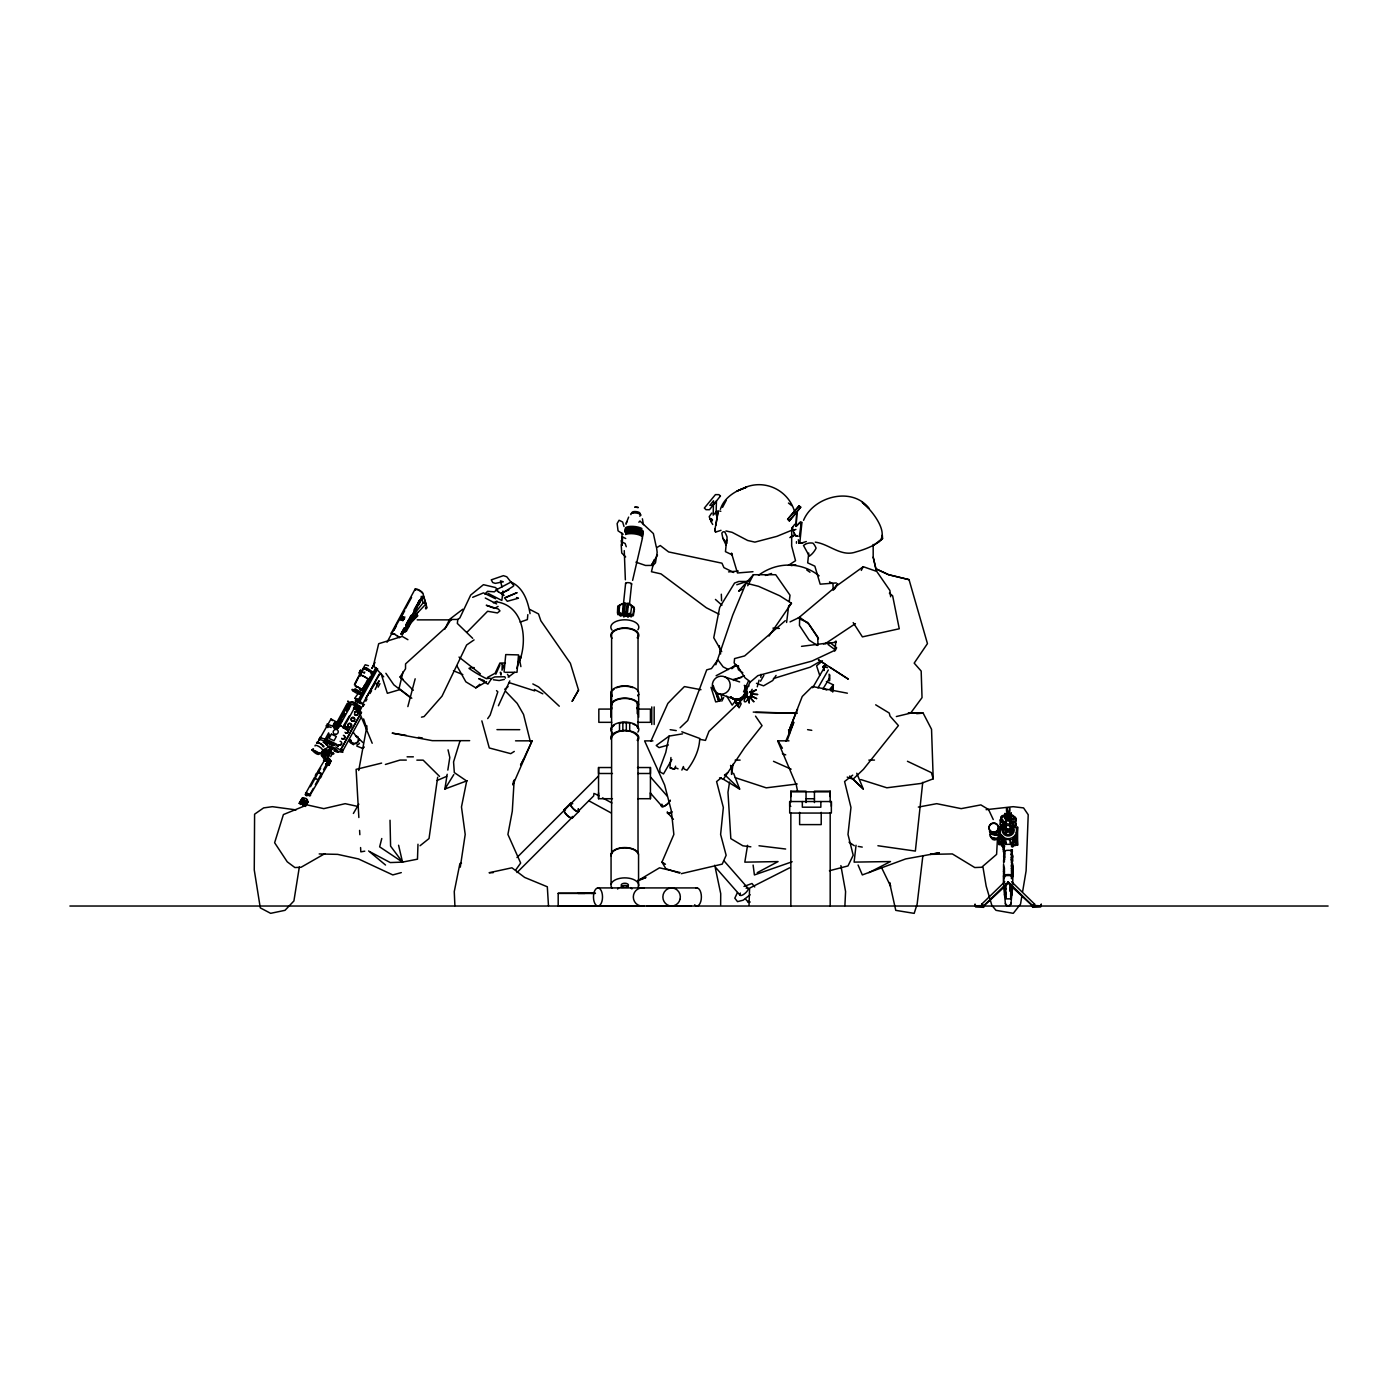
<?xml version="1.0" encoding="UTF-8"?>
<svg xmlns="http://www.w3.org/2000/svg" width="1398" height="1398" viewBox="0 0 1398 1398"><rect width="100%" height="100%" fill="white"/><g stroke="black" fill="none" stroke-linecap="round" stroke-linejoin="round"><path stroke-width="1.5" d="M612.464 798.712L598.554 798.712L598.554 792.771M610.804 767.537L598.554 767.537L598.554 773.496L612.464 773.496M611.066 884.322L611.066 854.003M637.977 853.794A13.298 6.99 0 0 0 624.591 847.835A13.298 6.99 0 0 0 611.608 854.021L611.608 634.5A13.298 6.99 0 0 1 628.034 628.523A13.298 6.99 0 0 1 637.191 637.855M638.03 853.444L637.977 736.781C632.717 728.55 616.57 728.498 611.608 737.026L611.625 737.934M638.03 728.096L638.03 702.425M638.03 691.73L638.03 636.09M638.554 885.983L638.554 855.646A13.84 7.27 0 0 0 624.574 847.555A13.84 7.27 0 0 0 611.136 855.891M637.68 798.712L650.437 798.712L650.437 792.771M637.505 767.537L650.437 767.537L650.437 773.496L637.68 773.496M789.695 801.543L789.695 813.059L831.356 813.059L831.356 801.543L789.695 801.543L789.695 806.314L790.849 806.314M790.849 796.598L790.849 791.163L806.034 791.163L806.034 802.574M830.185 796.598L830.185 791.163L814.44 791.163L814.44 802.574M831.356 806.314L831.356 801.543M1001.387 818.022L1001.387 816.38L1003.502 815.139M1003.589 883.92L1003.589 875.637A4.613 4.351 0 0 0 1004.148 877.822M791.705 528.968L791.652 545.971L795.532 560.703L788.402 565.334M622.197 544.958L622.425 536.919L625.727 538.51M720.652 904.908L720.721 893.637L714.745 865.24M622.232 544.905L622.425 536.919M731.486 774.3L731.696 765.755M790.027 621.883L799.673 617.269L799.464 625.483L809.127 640.127L817.341 645.474M831.163 690.787L831.565 689.808M831.53 689.965L832.055 689.109L831.286 690M749.031 905.292L749.59 888.149L789.695 867.791M417.985 844.235L417.478 859.176L402.519 862.112L390.269 862.566L370.435 852.029M738.459 665.675L738.319 669.694L742.792 672.735M796.441 543.21L796.493 541.655M342.72 716.702L344.869 713.627M344.467 713.434L342.318 716.527L342.388 714.745L344.467 713.434L339.26 722.871M335.101 726.209C337.704 722.154 338.561 727.834 335.171 726.523M337.512 725.178C331.798 722.207 338.421 731.084 337.18 724.723M760.844 677.383L760.984 674.325M1001.387 828.193L1003.764 824.82L1000.112 824.278M1001.352 828.21L1001.335 829.661L1001.335 828.49M844.899 905.659L845.58 891.609L840.88 865.589M997.543 837.21L996.599 854.388L981.658 867.267L974.773 867.546L952.353 853.933L930.194 854.37L939.334 852.815L905.694 858.931L862.321 874.921L858.075 865.03M514.167 780.049L512.297 811.172L507.911 834.431L520.668 863.055L515.652 870.063M1011.68 868.665L1011.82 867.581M1011.82 867.249L1011.453 868.263M1011.68 866.62L1011.82 865.554M1011.82 871.199L1011.68 874.309L1011.96 873.366M1011.68 870.709L1011.82 869.154M1011.82 875.27L1011.68 876.354L1011.82 873.226M1012.729 869.259L1012.519 870.325L1012.729 867.214M1012.729 873.348L1012.484 876.459L1012.729 875.393M1012.711 871.443L1012.711 873.82M404.337 618.528L402.781 620.467L400.946 618.842M621.988 533.18L622.058 539.593M922.855 855.821L917.14 904.122L914.187 913.366L895.769 910.36L889.565 882.54L890.596 886.175L881.439 867.354M1001.754 826.812L1001.003 827.494L1003.065 825.886M527.832 614.631L527.378 619.594L520.126 622.11M619.943 614.596L620.31 616.099L623.386 615.277A3.023 0.944 6 0 0 628.314 615.242L633.346 615.732L634.395 609.476A2.831 2.639 37.1 0 0 634.342 608.654L629.432 604.425M504.066 672.036L505.744 654.579L518.536 654.893L516.998 672.281L505.237 672.333M670.935 757.524L669.904 767.974L674.5 769.284L675.601 766.139M748.017 686.401L749.013 686.016M623.683 615.539L623.665 616.937L628.052 614.998L622.774 614.281L624.679 615.504M726.645 539.908L725.457 551.651L732.36 554.971L731.486 553.101L737.462 572.97L752.98 571.712M299.329 867.04L293.912 900.959L285 910.325L270.635 913.331L260.29 907.861L254.261 869.975L254.593 814.195L263.61 807.904L272.418 806.681L296.079 809.896M623.491 603.709L625.605 583.385M626.619 613.774L626.426 615.749L628.069 617.269L628.523 615.889M629.502 604.181L631.634 583.875M618.073 608.287L617.776 614.613L622.547 614.823M808.726 553.066L807.694 562.852L814.859 566.173L820.172 584.172L836.301 582.931M822.95 667.388L823.474 666.112L824.558 666.549L823.894 670.551M823.003 666.776L824.086 667.23L825.729 664.976M832.736 692.062L833.33 684.88L829.853 689.179M922.732 782.338L915.358 851.085L877.909 845.738M1011.837 895.122L1012.781 885.983M856.048 845.248L854.108 862.112L890.491 861.552L868.909 872.614M484.844 594.045L487.57 591.319L494.368 591.843L497.321 589.327L495.486 587.544L483.446 584.679L470.689 595.059L459.872 617.916L457.81 619.454L457.338 623.438L472.681 638.327M631.983 615.47L631.302 616.868L627.632 615.592M796.825 512.175L796.074 526.382L800.215 522.223L801.369 522.485L799.307 536.517M503 591.039L501.847 600.458L487.954 593.329M786.602 622.46L788.699 605.684M789.223 601.49L790.01 595.199L775.715 574.718L753.382 574.718L738.633 591.214L742.303 589.24M731.696 774.405L732.971 764.252M360.037 671.04L359.076 672.875L360.247 673.329M375.153 689.494L379.173 681.018M642.433 538.125L632.612 580.362M1002.925 827.301L1003.117 824.313M1004.411 821.5A2.307 2.254 0 0 1 1001.125 821.5A2.307 2.254 0 0 1 1001.125 818.319L1003.449 816.065A2.307 2.254 0 0 1 1005.686 815.471C1006.141 808.935 1006.403 821.045 1004.48 817.498M1004.393 856.345L1004.393 858.32M1013.882 819.577L1013.567 818.302M437.661 777.253L429.029 838.555L420.047 845.738M518.955 662.303L520.982 657.112L517.784 664.697L519.829 656.221L516.98 668.366M1012.711 869.748L1012.711 871.793M460.274 867.179L465.202 834.431L461.48 806.943L466.687 781.028L454.315 772.587L453.564 761.927L459.925 741.202M1011.383 859.892L1012.012 855.663A3.862 3.757 0 0 0 1011.505 853.776M1011.453 862.042L1011.855 853.584M715.863 525.316L717.978 511.388L716.859 511.126L713.172 515.111L713.539 500.799L709.835 505.377L712.665 505.272L716.44 500.973L716.073 514.953M718.345 510.952L714.762 530.489L715.776 532.026L721.019 530.331M467.247 780.713L444.879 789.031L447.185 774.282M447.832 770.088L449.806 757.454L448.042 749.835M729.581 782.024L727.974 792.247L730.822 838.625L742.897 845.807L750.848 846.821M990.099 834.798L990.378 832.614M747.563 845.283L744.819 862.147L778.057 861.587L757.262 872.649M800.705 526.469L801.369 522.485L800.198 522.258L796.091 526.312L796.843 512L793.016 516.578M1021.921 895.786L1020.54 904.087L1013.288 913.331L995.988 910.325L991.829 905.31L986.167 886.122L983.004 867.319M1022.62 891.644L1026.097 870.919L1028.212 814.719L1023.563 807.904L1013.166 806.681L986.132 809.669M513.503 781.307L512.891 784.925L532.096 740.835L515.547 740.835M578.457 811.102L593.661 795.916L593.958 793.365M1011.68 870.22L1011.96 869.294M1012.711 865.659L1012.711 867.704M1011.68 872.265L1011.96 871.338M1005.686 888.429L1004.533 894.825L1005.407 903.527A2.779 2.499 0 0 0 1008.185 906.026A2.779 2.499 0 0 0 1010.946 903.527L1011.837 894.825L1010.282 886.297M358.727 770.508L366.958 725.877M654.316 559.742L651.451 571.73L660.992 573.879L706.374 607.798L719.079 614.194M1011.558 856.625L1011.383 853.13A4.526 4.404 0 0 1 1011.383 859.438M1011.383 817.76L1011.47 816.17L1011.383 817.76A3.18 3.093 0 0 1 1007.626 820.888A3.18 3.093 0 0 1 1005.197 816.781A3.18 3.093 0 0 1 1009.775 815.156M362.798 705.448L363.253 705.291M363.2 705.553L361.872 702.967M405.752 631.092L405.735 628.279L402.047 634.902M405.717 630.568L411.099 619.751L416.639 614.159L417.81 615.784L411.222 622.442L406.311 631.389L405.21 630.341M408.81 619.978L406.276 625.343M682.574 733.845L669.135 736.082L665.763 752.491L659.751 768.778L660.066 771.958L663.508 773.915L671.879 759.551M326.957 759.236C336.499 729.913 328.128 769.809 324.808 755.829L326.066 753.522L325.07 753.068M403.078 671.739L399.059 688.498L411.781 698.249M1040.881 906.341L1041.318 904.034L1040.881 905.24M381.776 838.52L379.644 846.839L402.519 862.112L398.587 845.248M626.024 524.32L626.479 522.625M407.849 706.602L415.171 678.799M999.203 833.715L999.605 832.212M1017.15 827.896L1016.294 842.592A7.112 6.92 0 0 1 1015.525 845.283M578.545 690.088L572.184 701.272L578.545 690.088L570.384 663.316L540.851 620.782L538.51 613.932L529.807 609.423M757.262 686.802L759.044 680.214M623.193 604.53L625.448 602.957L624.312 613.757L622.582 611.922L623.071 605.282A2.831 1.014 88.6 0 1 623.193 604.53M1010.737 815.768C1010.23 822.408 1010.23 808.848 1010.737 815.506M1004.498 853.584L1004.568 859.91M715.112 528.636L715.461 532.184M626.566 522.31L628.646 517.12M626.287 523.306L626.776 521.646M803.57 520.318C813.339 496.447 852.168 486.154 868.874 508.278L862.304 502.459C870.762 508.959 889.897 532.393 878.853 541.917C871.968 546.758 864.034 549.659 855.908 551.948C841.072 557.295 829.154 543.892 815.261 542.162M498.404 705.763L509.798 680.878M1004.498 852.885L1004.498 857.568M998.784 838.206L999.203 844.916M739.14 704.085L740.276 700.311M715.846 664.766L732.709 615.172L746.078 583.141L758.625 586.356L779.717 595.758L791.46 603.237L769.022 636.038M417.286 605.631L414.175 610.279M657.479 555.111L651.381 565.421L645.544 565.456L635.933 562.153M787.389 739.961L793.802 722.329L785.763 741.289M801.963 522.258L799.918 541.708L800.932 543.228L806.314 541.533M404.302 618.982L401.418 619.873M504.398 664.155L502.004 670.219L502.266 664.487L500.606 663.666M797.559 709.275L789.73 728.62L802.242 696.484L812.308 686.523L847.38 693.198M341.881 720.512L340.955 722.189M348.067 709.433L348.137 707.65L346.285 711.023M1011.243 866.166L1012.781 860.644A4.596 4.474 0 0 0 1011.436 857.481M520.58 658.143C527.308 636.754 522.8 605.072 495.661 601.717M741.202 699.035L745.186 695.802L746.829 696.361A3.023 2.988 -71.3 0 0 747.336 696.955M401.191 618.667L402.554 617.252M681.875 770.088L683.377 766.541L684.059 768.97L686.977 770.228C693.932 761.159 699.489 749.975 699.716 738.441L681.822 731.783M1002.314 820.346L1002.453 819.368M1003.222 820.556L1002.314 819.7M444.721 629.31L449.684 619.244L462.773 609.248M362.956 705.448L362.536 706.706L364.476 704.417M401.855 633.836L405.42 627.737L404.756 628.523M418.386 603.656L421.864 597.54L417.985 603.849M360.369 671.564L360.719 669.887L359.863 671.092M999.203 833.592L998.417 832.841M1017.15 838.678L1017.587 845.371L1017.587 826.9L1017.15 833.592M409.387 621.463L402.292 634.675M413.528 613.914L410.313 619.961M417.67 606.365L414.437 612.411L417.233 606.348M421.794 598.833L418.631 604.88L421.549 598.589M650.821 741.342L667.86 703.404L674.465 696.536L684.426 686.575L700.975 689.703M834.798 651.066L835.952 641.053L834.851 642.364M495.818 674.22L499.802 665.413M1013.34 845.336L1011.96 846.227L1013.969 843.431M520.877 765.003L532.096 740.835M743.526 691.87L748.384 681.228M822.426 660.765L820.661 662.337M611.852 708.157L610.909 704.662L611.765 702.792A13.997 7.357 0 0 1 626.321 698.144A13.997 7.357 0 0 1 638.641 704.33L637.243 708.699M827.424 667.702L825.204 666.811L825.746 665.658M746.06 690.699L750.202 681.875M720.389 509.361C723.972 497.601 735.4 490.785 746.462 487.186L737.218 490.978L746.462 487.186M401.313 634.29L403.83 629.677M408.88 620.974L405.892 625.36M409.597 619.192L411.309 616.046M406.364 626.863C406.276 627.143 413.668 611.677 406.241 626.636M637.191 740.381L638.03 738.616M415.031 589.257L391.213 633.189L391.772 634.08M831.688 689.074L831.198 690.927L832.946 688.445M747.72 585.727L753.382 574.718M736.781 665.273L745.099 677.89L750.464 681.909L757.838 675.653L811.958 661.079L835.462 650.035L836.598 647.816L830.185 642.731L801.526 646.348M812.675 687.746L825.729 665.186M817.987 687.903L828.315 669.974M722.556 507.369L726.139 500.519M721.805 701.132L723.675 697.532M795.864 535.696L797.839 536.273L795.777 535.993L793.994 532.848M376.936 684.443L378.788 680.931M378.107 687.169L379.959 683.657M747.913 697.357C747.231 704.208 740.992 702.705 746.27 696.798L749.345 697.689L749.223 703.142L747.703 697.148M750.743 691.993L752.141 689.301M861.29 570.419L863.265 566.697L876.756 571.433L889.897 590.48L890.648 596.754M406.416 627.125L408.967 621.446M651.381 565.421L654.159 560.266M325.28 738.983L328.617 732.901L329.299 734.859L326.8 739.42L324.686 739.158M363.567 667.65L365.193 664.766L368.495 665.728M358.43 677.104L354.55 684.338M354.83 684.601L355.756 682.923M356.368 681.455L358.779 676.37L354.463 684.915M336.184 723.605L347.263 703.386L347.962 704.05M364.441 673.207L363.218 672.386L364.861 672.158M365.542 669.485L366.328 669.467A5.575 1.014 28.7 0 1 371.851 672.892A5.575 1.014 28.7 0 1 371.082 673.871M339.312 726.139A3.006 2.761 -35.7 0 0 339.26 725.125L337.739 723.849L347.403 705.99A7.112 1.293 28.7 0 1 349.343 705.606M321.855 755.514L325.21 749.38L327.115 750.272L323.759 756.388C319.356 755.741 322.466 750.114 325.21 749.38M330.12 742.251L334.419 744.295M339.434 726.139L351.527 704.085L355.529 705.938L343.454 727.991M357.451 694.491L354.795 698.231L359.041 700.293L361.837 703.509M371.92 668.104L375.014 662.442M371.955 668.454L374.017 664.679M387.001 642.259L403.253 612.639M405.333 608.846L411.571 597.453M394.026 630.218L396.403 625.867M402.292 615.137L404.686 610.786M325.227 756.038L327.499 751.897C328.635 746.829 337.949 750.01 332.829 747.563L325.262 752.019L324.021 756.318M362.921 688.34L364.721 685.055M400.527 620.135L402.1 617.234M300.011 803.71L302.877 799.289M306.756 793.47L306.162 792.631L314.323 777.725M317.608 771.766L324.511 760.32M326.713 755.881L329.98 749.328M359.863 675.968A5.575 1.014 28.7 0 1 359.863 674.832L360.806 675.129A5.295 0.961 28.7 0 1 367.412 678.589A5.295 0.961 28.7 0 1 367.412 680.144L361.802 690.507M301.286 802.452L303.261 799.289L300.413 804.497M363.48 688.777L361.907 690.629M315.249 778.669C314.078 767.502 328.198 773.234 317.888 780.049M370.348 676.527L362.432 690.962L362.012 689.983A5.295 0.961 28.7 0 1 359.915 689.179M310.496 786.759L320.719 768.114M328.163 754.116L329.858 750.988M346.617 727.676L343.628 725.579L349.325 715.986M360.369 710.324A7.112 1.293 28.7 0 0 354.41 706.741L355.529 705.938M358.29 699.944L365.752 686.523L366.591 687.344L370.348 680.476L369.701 679.568L365.944 686.435M369.701 678.886L375.905 667.58M376.604 668.244L359.041 700.293L357.731 699.507M402.816 620.712L404.878 616.955M331.833 749.118L331.099 751.18M303.541 804.06L305.638 800.914M359.845 701.412L377.687 668.873M303.733 804.794L306.581 800.268M304.467 804.322L306.005 801.508M309.203 795.864L313.292 788.402M315.336 784.662L321.47 773.478M323.515 769.739L328.635 760.425M330.679 756.685L332.724 752.963M305.358 804.584L307.193 801.666M310.041 795.2L318.814 780.364M322.082 774.405L330.435 760.128L328.39 758.363M329.823 760.372L330.924 760.879L328.81 764.986L325.769 763.675M404.249 627.685L400.946 634.133L403.725 629.484M406.014 624.487L408.531 619.926M410.942 615.487L409.212 619.052L411.187 615.854M414.28 609.406L417.058 604.74L414.542 610.262M419.208 600.406L417.478 603.971L419.47 600.756M362.466 704.487L379.068 674.203M421.06 598.379L417.722 604.408M347.228 733.286L351.754 725.02M379.522 674.43L365.961 698.109L375.555 682.731L377.128 684.758M401.576 634.325L404.756 627.999M409.929 619.698L413.581 612.621L410.365 619.104M410.348 619.716L413.092 613.897M365.804 701.202L366.975 699.07M370.016 693.53L371.588 690.647M405.263 631.983L411.047 620.747M360.876 717.873L342.755 750.953L341.025 749.223L361.226 712.368M410.697 622.075L412.095 619.524M341.025 749.223L361.523 712.281M520.545 764.863L523.621 759.359M822.968 688.882L829.486 678.17M317.259 743.089L331.011 718.974L337.075 722.329M760.495 681.228L763.885 675.409M353.379 813.461L358.797 804.165M1001.387 816.38L1000.112 821.762L1003.484 822.74L1005.756 821.063M444.879 789.031L453.808 774.579M831.513 689.004L833.138 686.628M834.204 588.995L837.612 583.56M834.169 589.537L837.105 584.888M1004.778 881.754L981.676 904.209L982.235 905.432M776.065 675.409L772.71 680.529L763.57 685.841L756.475 683.325M491.082 679.306L487.885 684.146L478.745 678.624L484.39 680.669M413.301 690.297L400.073 676.981L405.525 668.803L405.56 663.893L446.102 627.143L451.065 619.454L457.81 619.454M793.977 532.9L792.107 527.885L794.711 524.302M719.551 777.847L723.378 779.245L744.715 747.493L762.05 725.632L755.532 716.16M737.462 892.553L734.806 898.18L737.532 901.64L743.159 900.19L750.149 894.772M359.933 672.368L359.181 673.12L360.282 673.364M826.393 681.525L833.505 684.95M487.692 718.607L490.139 715.112L497.81 691.818L496.517 690.629M792.107 527.885L792.911 526.766M317.136 742.827L319.443 743.386M323.322 746.445L321.837 744.767M1034.101 905.397L1034.66 904.174L1011.558 881.719M711.722 513.101L709.188 516.701L711.145 521.629L712.526 519.951L711.058 521.646L712.718 524.495M1011.453 874.379L1011.628 874.152A3.932 3.705 0 0 0 1011.593 870.552M1011.453 876.424L1011.453 878.224M329.806 762.854L328.478 764.933M735.75 700.625L732.15 705.116L726.785 696.187M1001.684 828.053L1001.684 828.839M1013.288 840.932L1012.606 841.998L1013.969 841.124M412.078 615.155L415.503 610.786M411.711 616.955L423.297 602.678L421.217 597.767M413.179 617.532L426.006 603.936L423.245 595.88A4.613 1.311 31.1 0 1 421.13 596.387M416.307 614.159L417.705 612.376M391.213 633.189L395.267 634.5M355.284 686.435L357.573 686.942M355.599 685.859L361.82 689.109L360.265 688.917M361.051 692.709L359.88 692.744M325.297 739.699L330.557 742.093M347.316 729.948L342.737 727.537M347.613 730.21L340.483 725.422A5.679 5.225 -35.7 0 0 339.05 723.552L336.883 722.539A5.679 5.225 -35.7 0 0 334.402 722.609L334.07 723.64M1004.533 817.446L1005.704 817.603M789.328 520.93L800.722 507.159L799.132 505.814L787.616 519.305L789.328 520.93L793.103 516.351M795.619 513.311L800.722 507.159M1009.688 891.103L1010.894 885.878M787.668 519.252L799.132 505.814M1011.453 876.179L1011.872 863.807M618.667 606.854L618.266 607.483A2.831 2.481 -46.8 0 0 618.073 608.287M349.71 703.474L347.822 701.027L348.906 702.845M617.601 889.041L618.842 887.713M1012.641 841.928L1015.35 839.324L1012.641 842.714M1013.969 845.056L1012.606 846.839L1013.969 845.965M882.313 535.224L882.575 538.545L873.051 545.639M652.551 565.928L655.47 562.852L657.165 552.42L656.571 547.701L660.275 545.535L668.611 551.93L721.962 563.184L723.937 567.64L733.67 572.481M638.851 522.205L639.969 521.035L653.373 533.547L656.291 547.02M788.787 605.981L791.46 603.237M735.855 664.469L731.748 668.698L735.855 665.326L716.125 675.723M880.862 540.31L882.575 538.545M1033.139 906.516L1008.972 884.113L1008.972 882.715M416.639 614.159L411.099 619.751M564.058 809.739L570.419 803.378M516.998 857.516L598.554 776.012M517.015 872.527L572.097 817.481M572.481 817.847L578.842 811.469M514.534 672.403L509.187 676.492M1006.752 816.869L1009.601 816.869L1009.006 819.036L1007.364 819.036M1004.743 824.558L1005.756 823.562M1005.826 842.61L1004.9 843.518L1005.739 844.34L1010.614 844.34L1011.453 843.518L1010.527 842.61M1008.377 881.754L983.755 905.694L981.676 904.209M1007.364 884.148L983.196 906.551M680.092 727.781L687.711 720.529L706.724 669.852L711.495 668.559L717.873 659.804L723.133 666.863L728.358 669.537M745.484 696.414L708.961 731.311L705.466 740.398L699.856 739.332M847.205 777.096L853.06 779.21L863.44 769.319L898.407 725.579L890.054 716.125L889.25 713.05L875.672 704.819M612.446 726.873L614.124 725.282M330.138 761.246L328.233 764.758M330.627 761.683L329.002 765.265L325.856 763.797M456.814 665.693L465.849 681.822L475.792 687.868L479.811 684.286M798.048 618.335L836.948 585.657L863.265 566.697M1013.969 844.34L1012.606 845.231M785.274 620.695L744.662 655.907L734.579 658.58L734.142 662.914L739.822 669.834M338.036 724.251A2.377 2.184 -35.7 0 0 336.376 723.745L335.083 724.269L335.555 723.448A2.377 2.184 -35.7 0 1 337.739 723.849M878.573 541.865L880.041 540.642M830.185 642.731L828.07 644.495L835.462 650.035M304.135 805.772L306.844 800.442M821.29 661.936L816.589 665.798L819.665 675.286M721.333 777.742L716.597 781.587L723.343 807.502L720.617 834.466L726.139 855.279L722.224 864.121L681.28 873.68M724.479 775.191L727.642 772.64M491.065 678.694L494.77 676.912L504.818 676.754L505.447 678.117M504.713 689.284L508.086 686.61M852.693 775.156L844.584 781.534L850.963 807.467L847.992 834.431L853.199 855.226L847.992 865.939L829.416 870.744M330.12 761.7L329.823 762.592M792.596 536.675L795.514 534.438M1013.742 819.63L1012.379 819.455M304.222 798.957L301.374 804.147L304.816 799.866L303.506 799.079L301.636 804.252M303.89 805.982L302.894 806.017M467.159 632.053L487.622 611.258L497.426 612.953L499.977 610.891L498.3 609.004L486.277 605.264L494.525 608.392L498.09 606.4M999.36 842.278L1000.059 841.893A7.112 6.92 0 0 0 1003.939 847.712M1016.993 838.975L1016.294 839.674A7.112 6.92 0 0 0 1015.525 836.878A7.112 6.92 0 0 1 1016.294 839.586M1016.993 839.359L1017.15 844.165M855.419 623.63L825.519 643.534M1005.739 897.708L1005.739 896.048M1010.719 896.048L1010.719 897.708M474.062 639.9L466.617 645.002L442.03 696.152L424.101 716.545L421.48 717.157M790.569 537.199L793.505 535.189L789.905 537.601M669.135 736.082L656.239 745.501L659.017 747.615L668.349 744.994M746.829 696.361L741.237 699.105M1007.521 812.553L1008.832 812.553M514.289 751.425L510.742 753.662L489.283 747.965L481.856 720.879M733.461 680.442L744.383 675.653M503.297 595.6L501.463 593.731L512.979 586.478M743.981 886.437L751.984 883.501L754.728 886.961M638.624 880.251L659.506 867.826L680.092 872.562M820.609 661.062L810.211 667.178L773.409 678.572M305.446 800.652L302.597 805.86M301.741 804.147L304.292 798.782M475.792 687.868L486.556 681.63M324.878 853.636L301.077 867.267L294.891 867.546L287.237 861.815L274.62 842.732L283.41 814.562L307.106 804.899L323.794 808.638L345.166 803.675L357.643 806.401M327.115 750.272L324.79 751.809L323.41 755.322L327.289 760.861L324.441 759.551L321.173 755.007L321.435 752.474L323.864 749.643L329.98 746.252L330.627 747.091M758.502 575.312C776.816 561.646 801.071 561.507 819.123 575.819M1005.739 893.13L1005.739 891.889M1010.719 891.889L1010.719 893.13M1005.739 895.104L1005.739 893.864M1010.719 893.864L1010.719 895.104M795.881 529.475L792.858 530.157L792.334 529.073L794.466 530.226M1010.702 821.762L1010.09 820.976A2.114 2.062 0 0 1 1008.185 824.051M1011.488 850.194C1012.886 850.718 1011.68 863.387 1011.872 852.885M1011.488 850.735L1011.138 850.543A4.089 0.961 0 0 0 1005.302 850.648A4.089 0.961 0 0 0 1005.302 852.011M493.389 602.835L496.989 601.07M1005.599 831.845L1010.771 831.845M506.093 597.418L517.103 592.647L504.468 597.855L507.317 601.28L518.466 598.204L516.509 597.523M437.19 780.468L446.609 776.379M508.767 589.921L500.868 593.276L497.933 591.669M1010.527 822.094L1009.618 822.478A8.493 8.248 0 0 1 1015.769 834.169A8.493 8.248 0 0 1 1002.366 836.493A8.493 8.248 0 0 1 1003.939 823.335M640.511 879.761L645.963 877.49L637.803 880.356M472.664 597.313L483.446 592.874L495.539 598.763M1013.567 818.407L1012.292 818.931L1012.903 819.962M793.522 529.527L776.851 536.36L754.885 542.127L747.65 540.467L732.098 532.323L725.946 530.96M338.194 724.461L339.155 724.601M908.368 712.718L923.152 713.12L931.54 729.284L933.217 778.808L921.002 783.457L886.839 787.79L860.801 779.56M1006.263 820.976L1005.651 821.762M623.56 603.464L617.933 605.946A2.831 2.639 37.1 0 0 617.741 606.732L617.444 613.128L622.425 614.264M792.159 861.745L754.413 874.956L753.12 865.065M736.798 584.748L749.066 580.764M765.44 575.452L771.574 573.46M340.308 722.766L339.819 721.158L341.898 719.865M385.411 764.461L400.003 760.075L406.311 760.093M361.785 670.428L360.125 673.574M399.741 689.651L387.351 693.303L381.007 673.434M791.303 565.631L795.794 564.809M401.278 872.614L392.803 874.921L358.447 858.931L337.652 854.37L319.181 853.933M402.729 617.2L401.156 619.454M1009.478 830.22L1009.723 830.15A3.111 3.023 0 0 0 1009.723 824.925M1003.764 845.231C996.896 838.101 1008.657 850.561 1001.65 843.536M381.602 763.098L356.106 769.372L358.849 817.515M733.566 679.393L741.569 677.418M744.837 487.587C765.335 478.867 788.787 490.576 794.641 511.895M896.345 716.545L910.622 713.12L922.033 697.637L921.177 671.075L914.187 663.124L927.451 643.604L909.05 579.663L888.621 574.7L875.917 568.829L888.674 574.735L909.05 579.663M461.48 863.16L459.907 863.545L454.263 891.609L454.892 905.677M1008.657 812.151C1007.556 809.634 1007.923 817.079 1009.006 811.854M407.342 626.601L417.233 615.47L416.132 613.914M504.363 679.411L499.191 680.529L493.319 679.76M802.277 542.983L798.747 543.158M717.786 701.516L715.689 701.918L711.005 687.327M1006.245 830.709L1006.333 833.103M918.346 807.083L936.712 803.675L961.195 808.638L980.872 804.899L988.543 809.512L993.244 819.525M1005.599 830.709L1010.771 830.709M1005.599 831.565L1010.771 831.461M1034.66 904.174L1032.58 905.677L1007.958 881.719M364.756 851.172L360.824 851.854L360.579 847.555M1004.393 867.721L1004.446 869.416M1004.393 869.766L1004.446 871.461M1004.393 871.81L1004.446 873.488M1004.393 873.837L1004.446 875.532M1004.393 875.882L1004.446 877.577M629.694 731.311L629.694 722.941L622.861 722.539L619.524 723.028L619.524 731.399M1008.832 812.885L1007.521 812.885M1007.521 818.389L1008.832 818.389M328.827 765.405L330.924 760.879M823.439 643.866L836.214 642.189M797.21 783.981L766.226 787.843L735.296 777.69M1000.059 832.142L999.203 844.165L998.784 826.9M490.156 678.205L486.382 678.642A95.658 43.163 12.6 0 1 468.959 668.366A8.79 3.967 12.6 0 1 474.289 667.65M802.714 543.053L799.079 542.948L798.31 539.768M728.568 571.887L738.319 571.066M916.669 713.662L923.152 713.12L911.112 713.12M1011.488 851.434L1012.432 851.277L1011.488 850.963M358.168 699.629L355.389 698.266L355.983 700.94M354.638 706.077L354.69 706.2A7.112 1.293 28.7 0 1 360.667 709.782M975.629 905.852L983.755 905.485L983.755 907.337L975.629 906.97M1040.706 906.952L1032.58 907.302L1032.58 905.45L1040.706 905.817M326.363 741.255L326.887 741.447M326.905 742.058L324.86 740.503L329.107 741.656M338.264 746.2L334.035 743.981M322.187 749.975C323.567 748.577 313.991 743.177 315.022 746.008M628.191 614.683L633.032 614.246L634.045 607.903A2.831 2.481 -46.8 0 0 634.028 607.099L629.31 603.884M493.179 872.667L489.108 872.736L511.93 867.791L524.669 877.437L547.317 886.786L548.47 905.572M735.138 760.18L740.119 760.11M591.406 906.044L558.186 905.956L558.186 893.339L594.22 893.287M558.186 905.956L599.882 905.904M505.394 663.001L499.907 663.036L495.067 673.294L487.413 677.471M402.572 616.99L403.55 617.304M868.84 760.11L874.484 760.075M628.104 887.293L621.254 887.293L623.508 887.293M583.35 905.921L578.65 905.956L602.643 906.009M665.902 905.991L670.603 905.974L664.295 905.921M590.463 893.287L577.898 893.339L584.958 893.374M649.388 906.009L691.084 905.956L646.61 905.904M417.198 619.873L451.519 619.873M610.909 704.662L611.608 704.662A13.298 6.99 0 0 1 628.034 698.668A13.298 6.99 0 0 1 637.191 708.017M611.73 709.083L598.833 709.083L598.833 722.329L611.66 722.329M637.523 709.083L650.437 709.083L650.437 722.329L637.61 722.329M797.122 713.172L755.706 712.456M469.658 740.66L432.297 740.66L392.156 733.146L406.276 735.4M652.918 740.888L644.6 740.888L664.609 784.96L671.355 810.892L673.853 834.466L661.953 862.164L665.885 868.735L679.358 873.068M788.996 740.835L777.638 740.835L796.283 784.925L797.524 791.076M792.404 791.845L828.595 791.845M806.034 798.73L814.44 798.747M1007.067 811.399L1009.304 811.399M1005.232 825.379L1003.642 825.204M1006.892 830.796L1009.478 830.796M999.867 835.375L992.213 834.274L990.378 832.526M999.867 835.829L991.147 834.239L990.099 830.779M999.867 838.957L991.147 837.385M1005.826 842.208L1003.554 842.208L1003.554 845.738M1010.527 842.208L1012.799 842.208L1012.799 846.087M1004.114 848.376L1003.03 847.485M1004.114 849.792L1003.03 848.901M1004.952 851.365L1004.288 851.382M1004.253 855.122A4.526 4.404 0 0 0 1003.799 856.188L1004.306 857.69M597.995 887.922L696.868 887.922M591.406 893.252L595.408 893.252M591.406 893.409L595.408 893.409M591.406 905.887L641.822 905.869M69.9 906.026L1328.1 906.026M496.954 729.634L519.759 729.686M592.717 893.374L558.186 893.339M747.021 581.481L738.791 581.463L734.544 583.071L719.673 607.396L713.749 637.75L721.735 651.66M416.849 760.128L423.157 760.145L439.531 776.379M407.098 756.825L413.371 756.842M792.579 712.875L796.808 712.997M753.242 712.089L793.068 713.172M1011.138 850.001L1012.327 850.054M407.43 627.265L409.072 626.444L408.81 624.749M772.954 628.139L779.385 628.436M789.468 733.933L788.612 729.634L789.066 733.898M1011.488 849.967L1012.432 850.124M785.641 849.023L759.009 845.773M355.075 701.01L360.667 703.613M353.344 703.142L360.667 707.44M328.617 742.006L327.779 741.464L330.889 742.111M1000.059 829.468L999.203 827.896M1016.294 832.142L1017.15 833.715M314.777 777.987L318.377 780.101M306.162 792.631L310.636 795.27M310.146 795.899L308.871 794.151L305.446 793.155M307.682 800.407L306.407 798.642L302.982 797.646M670.166 729.686L676.265 730.612M418.369 737.34L422.406 737.987M807.59 729.651L811.766 730.333M858.267 846.419L862.251 847.101M343.943 725.457L348.382 728.061L347.193 727.921M328.967 741.639L330.382 742.827L326.118 741.989L327.482 743.893L327.202 742.827M719.708 511.021L720.826 511.284M361.296 713.417L360.754 713.207A7.112 1.293 28.7 0 0 353.484 708.419L353.781 707.877A7.112 1.293 28.7 0 1 361.051 712.683L361.418 712.84M323.235 746.899C326.992 746.899 315.179 739.944 316.717 743.089M313.432 748.804C309.64 748.891 321.453 755.829 319.95 752.613M1009.863 826.061L1010.474 826.235A4.596 4.474 0 0 1 1011.698 832.981A4.596 4.474 0 0 1 1004.655 832.981A4.596 4.474 0 0 1 1005.878 826.235M1006.892 830.22L1006.63 830.15A3.111 3.023 0 0 1 1005.494 826.026M403.008 616.99L403.917 617.549M509.082 682.608L534.7 690.874M725.247 677.069A9.052 8.947 -71.3 0 1 726.209 692.674A9.052 8.947 -71.3 0 1 712.333 685.806A9.052 8.947 -71.3 0 1 725.247 677.069L739.629 681.927M717.279 693.303L733.705 698.86M367.482 680.232L367.587 680.267A5.575 1.014 28.7 0 0 367.569 678.642A5.575 1.014 28.7 0 0 360.632 674.989L363.358 668.436A5.575 1.014 28.7 0 0 362.868 669.048M359.95 689.511L361.488 689.686L358.377 687.344M338.299 746.357L336.586 744.208L326.8 739.42M559.287 706.2L538.562 686.907L532.83 683.937M329.893 743.823L333.842 745.833M337.617 751.565L338.368 751.827A6.046 1.101 28.7 0 1 334.384 751.006M782.408 753.662L785.728 754.868M670.743 767.851L674.5 769.284M334.052 750.551L336.918 751.373L334.035 748.716M332.008 753.173L333.947 753.732L330.505 751.355M331.606 753.557C336.656 755.409 327.167 749.415 329.369 752.246M326.748 762.417L328.39 762.889L327.796 762.05M326.87 762.557L328.792 763.116L325.437 760.582M306.354 793.942L308.329 794.85M356.77 746.078L361.977 748.14M332.025 725.859L326.957 724.147L327.779 725.282M331.134 727.484L326.066 725.772L327.848 727.624M324.773 739.088L319.705 737.375L320.526 738.511M1005.302 816.904L1005.721 817.76M822.898 688.463L826.777 690.035M453.441 670.743L462.825 674.605M799.971 619.139L807.677 622.407L817.708 636.946L818.022 645.317M1009.618 839.149L1010.527 843.71M675.426 767.677L678.047 768.813M366.328 669.467L363.532 668.471L359.95 674.885A5.295 0.961 28.7 0 0 360.072 676.055M354.987 688.707L360.509 691.94M359.041 692.464L357.014 691.521M773.496 761.316L791.146 769.18M423.297 602.678L426.006 603.936L426.442 608.147A2.779 1.031 33.3 0 1 425.551 608.794M403.638 631.04L405.053 631.686M326.223 741.796L318.814 739L319.635 740.136M326.538 755.619L327.656 756.143M360.037 689.389L360.946 689.948M907.442 761.281L931.365 772.622L933.217 778.808M498.544 591.511L495.783 590.113L511.056 582.022C523.534 587.754 527.867 601.157 530.052 613.652M632.735 723.832L635.234 725.09M534.386 689.476L542.808 693.827M323.095 742.198L326.049 743.719M485.281 598.012L496.639 603.936M327.184 757.733L329.718 759.131M326.748 761.368L323.515 760.355M320.317 773.758L318.045 772.028M308.084 795.462L305.113 794.606M595.094 793.819L598.833 795.846M602.555 797.891L611.887 802.976M588.663 800.687L611.258 813.007M508.138 677.051L509.187 676.877L507.491 674.36M407.901 639.69L402.24 636.405L378.683 643.709L373.423 665.658L383.681 676.824M829.521 581.848L832.981 583.857L833.208 590.288M337.966 751.547L338.316 751.757A6.046 1.101 28.7 0 0 334.367 748.594M1012.536 815.139L1015.944 818.459L1015.822 821.5A1.852 1.8 0 0 1 1014.511 822.775A6.221 6.046 0 0 1 1012.886 822.845A1.852 1.8 0 0 1 1011.575 822.304L1010.265 821.08M320.247 743.561L321.313 744.19M665.465 864.261L661.953 862.164L664.033 863.649M501.463 593.731L504.101 595.321M723.378 779.245L739.647 789.066L733.583 773.286M346.582 705.938L347.246 706.287A7.112 1.293 28.7 0 1 349.168 705.903M346.302 706.479L346.949 706.829A7.112 1.293 28.7 0 1 348.871 706.444M355.966 690.944L354.148 689.756M350.723 742.932L353.554 744.715M325.454 740.241L326.852 741.132M824.995 664.015L818.337 659.769L848.341 679.148L830.01 667.335M1012.781 824.768L1015.175 827.092M361.051 702.425L356.001 700.083L356.787 701.184M360.719 703.019L355.669 701.045M332.916 743.054L334.035 743.806M334.838 744.61L328.617 741.779M305.743 795.182L306.826 795.899M623.193 534.228L618.056 530.838L617.13 523.568L619.087 520.248L622.652 522.031L624.015 526.539M849.04 842.155L854.283 845.738M459.016 657.077L480.44 673.906M806.751 569.965L809.984 572.236M396.98 635.513L398.605 636.859M357.154 687.292L355.704 686.103M1016.993 842.592L1016.294 841.893A7.112 6.92 0 0 1 1015.525 844.689M1016.993 842.732L1016.294 842.278A7.112 6.92 0 0 1 1015.525 845.143M332.514 720.634L330.924 719.114M799.673 617.269L808.83 624.12L818.477 638.764M788.455 503.053L791.775 505.604M409.404 696.886L393.834 684.828L385.865 673.312M400.073 676.981L403.183 679.411M889.373 593.154L892.64 595.81L899.264 628.768L862.409 636.876L853.182 622.599M368.618 850.928L385.533 865.03M715.427 599.427L721.945 605.212M849.652 776.03L863.3 789.031L856.764 773.234M853.06 779.21L863.3 789.031M724.601 774.614L739.647 789.066M1000.636 825.449L1000.112 822.845M358.797 738.511L362.903 742.6M625.64 556.911L621.743 553.014L621.184 544.783L622.372 542.214L625.151 543.49L626.269 546.74M1003.869 852.693L1004.795 853.863M505.919 691.643L517.173 703.369L523.551 714.465L530.244 741.289M630.708 887.608L631.913 888.918M392.279 634.15L394.219 633.853L399.583 637.698M338.858 724.199L338.963 724.723A3.006 2.761 -35.7 0 1 337.145 728.166A3.006 2.761 -35.7 0 1 333.528 727.135A3.006 2.761 -35.7 0 1 334.384 723.413L334.804 723.867M650.437 776.973L667.161 796.039M723.989 860.836L748.07 888.272M745.431 898.949L748.21 902.129M650.437 793.085L661.866 806.122M673.417 819.298L667.755 812.85A5.312 1.905 -41.3 0 0 671.826 811.801M715.898 867.739L739.979 895.174M403.76 617.339L404.406 618.3M513.87 585.745L506.775 576.78L503.42 575.661L491.257 579.855L492.725 582.529L495.276 583.368L503.297 581.813L500.449 580.869L501.987 586.968M1010.737 821.377L1011.75 822.374A2.779 2.691 0 0 0 1015.525 821.377A2.779 2.691 0 0 0 1014.511 817.708M722.801 538.125L725.999 544.923A95.658 15.151 71.1 0 0 727.047 536.972A8.79 1.398 71.1 0 0 724.741 531.956A70.267 11.132 71.1 0 0 721.84 533.197L722.801 538.125L726.785 543.228M402.519 862.112L390.584 846.139L390.025 820.242M353.327 732.36L357.084 737.602M341.374 749.031L342.755 750.953M734.562 700.101L738.231 705.239M736.117 701.499L738.424 704.732M1006.28 816.869L1005.704 815.943M734.824 701.132L739.105 707.842L741.167 703.858L738.773 698.93M734.597 700.8L737.742 705.92M990.378 836.109L992.213 838.293L999.867 839.412L999.867 826.183M777.935 740.835L782.426 748.245M1003.642 867.214L1003.851 868.28L1003.642 865.659M1003.747 870.133L1003.764 868.141M611.852 695.924L610.909 692.429A13.997 7.357 0 0 1 624.504 685.876A13.997 7.357 0 0 1 638.641 692.115L638.729 694.037A13.997 7.357 0 0 1 637.872 695.889L638.659 694.247L638.659 717.279M611.258 739.437L610.978 738.948A13.997 7.357 0 0 1 626.321 730.507A13.997 7.357 0 0 1 637.872 740.486M637.016 726.663L637.977 728.41M612.009 696.361L610.909 692.429L610.909 717.279M404.057 617.671L404.494 618.755M501.008 675.129L500.274 672.333M359.041 711.53L372.2 743.247M717.174 693.618L720.145 701.237M730.542 765.388L732.063 769.337M713.19 685.527L718.747 701.377L721.945 698.388L721.123 694.701M363.62 718.939L366.975 729.249M715.427 690.542L718.52 700.223M975.472 905.275L975.018 904.069L975.472 906.358M999.692 841.264L1000.059 842.592M642.398 518.798L643.412 524.687M873.173 544.434L873.191 557.173L876.127 569.772M873.191 557.173L876.092 569.807M519.287 658.371L520.895 666.619M1003.642 871.443L1003.851 872.369L1003.642 869.259M1003.642 873.348L1003.851 874.414L1003.677 871.688M719.236 645.649L720.617 653.984M990.099 834.361L990.378 836.546M621.166 540.589L621.848 544.801M1003.694 857.69L1003.799 858.477A4.526 4.404 0 0 0 1004.253 859.525M1003.677 873.733L1003.886 876.459L1003.642 875.532M1003.589 885.983L1004.533 895.122M500.851 672.351L501.026 673.853M825.082 665.413L825.204 666.811M829.853 674.989L829.468 680.791L829.101 674.186M823.474 666.112L823.737 670.411M625.36 579.768L624.259 550.637M359.583 830.395L359.845 834.693M721.316 594.202L721.595 600.738M789.188 729.686L789.346 733.67M611.608 692.429L611.625 693.356M611.608 704.662L611.625 705.571M611.608 728.655L611.625 729.564M1015.944 822.845L1015.822 825.886A1.852 1.8 0 0 1 1014.965 826.987M1012.781 863.807L1012.781 884.218M1011.453 843.518L1011.453 846.192M1011.628 861.815L1011.628 872.404M1010.771 833.558L1010.771 830.377L1005.791 830.342L1005.599 833.558M1010.719 883.676L1010.719 898.862L1005.739 898.862L1005.739 883.676M1010.439 831.618L1010.02 833.103M1010.282 885.423L1010.282 889.425M1009.863 808.271L1009.863 811.347M1009.478 831.461L1009.478 829.556L1006.892 829.556L1006.892 831.461M1009.304 808.271L1009.304 813.059M1007.067 808.271L1007.067 813.059M1006.508 808.271L1006.508 811.347M1005.826 839.534L1005.826 843.71M1005.459 885.878L1005.459 889.687M1004.114 847.538L1003.869 852.92M1003.589 862.409L1003.589 860.644A4.596 4.474 0 0 1 1004.201 858.407A4.526 4.404 0 0 1 1004.253 854.108M1003.589 863.807L1003.589 884.218M1003.362 848.953L1003.362 851.871M830.185 791.163L830.185 802.015M830.185 812.85L830.185 906.026M821.22 812.378L821.22 824.61L799.621 824.61L799.621 812.378M820.853 801.543L820.853 807.205L802.33 807.188L802.33 801.543M790.849 791.163L790.849 802.015M790.849 812.85L790.849 906.026M654.159 706.934L654.159 724.479M651.765 706.934L651.765 724.479M650.437 767.537L650.437 798.712M637.243 702.687L637.243 713.627M626.321 722.504L626.321 730.874M622.861 722.539L622.861 730.909M598.554 767.537L598.554 798.712M612.009 630.114A13.997 7.357 0 0 1 624.504 619.803A13.997 7.357 0 0 1 637.872 629.816M612.009 638.257A13.997 7.357 0 0 1 624.504 627.947A13.997 7.357 0 0 1 637.872 637.96M612.132 888.045A13.84 7.27 0 0 1 624.574 877.874A13.84 7.27 0 0 1 637.68 887.817M621.516 885.895A3.6 1.887 0 0 1 623.106 883.484A3.6 1.887 0 0 1 627.824 884.113A3.6 1.887 0 0 1 627.055 886.629M621.236 887.101A3.6 1.887 0 0 1 622.582 885.825M623.386 885.581A3.6 1.887 0 0 1 628.384 887.031M612.009 732.412A13.997 7.357 0 0 1 624.504 722.084A13.997 7.357 0 0 1 637.872 732.098M572.236 816.956A5.312 1.8 45 0 1 566.714 814.807A5.312 1.8 45 0 1 565.474 809.861M578.09 808.97A5.312 1.8 45 0 1 576.605 811.085A5.312 1.8 45 0 1 571.188 805.895A5.312 1.8 45 0 1 572.673 803.763M578.44 809.127A5.854 1.992 45 0 1 576.797 811.452A5.854 1.992 45 0 1 570.838 805.737A5.854 1.992 45 0 1 572.481 803.396M572.498 816.467A5.854 1.992 45 0 1 567.116 815.453A5.854 1.992 45 0 1 565.194 809.459M670.376 800.25A5.854 2.097 -41.3 0 1 664.172 806.349A5.854 2.097 -41.3 0 1 661.901 804.147M612.446 690.664A13.298 6.99 0 0 1 614.124 689.074M616.535 687.764A13.298 6.99 0 0 1 632.735 687.624M750.219 901.972A3.722 1.328 -41.3 0 1 748.262 901.221M746.095 888.184A5.312 1.905 -41.3 0 1 747.668 890.386A5.312 1.905 -41.3 0 1 741.954 895.279A5.312 1.905 -41.3 0 1 740.381 893.06M671.826 812.046A5.854 2.097 -41.3 0 1 667.353 811.819M669.957 800.46A5.312 1.905 -41.3 0 1 664.854 805.755A5.312 1.905 -41.3 0 1 661.848 804.881M998.032 831.146A4.753 4.613 -5.3 0 1 997.281 832.107M996.32 832.859A4.753 4.613 -5.3 0 1 995.166 833.348M991.549 832.946A4.753 4.613 -5.3 0 1 989.801 831.286M998.556 830.866A4.753 4.613 -5.3 0 1 989.382 831.006M997.735 838.171A3.6 3.495 -5.3 0 1 990.99 836.546M995.813 832.736A3.6 3.495 -5.3 0 1 994.939 833.103M992.178 832.789A3.6 3.495 -5.3 0 1 991.427 832.247M1010.003 822.583A2.114 2.062 0 0 1 1008.185 825.659A2.114 2.062 0 0 1 1006.35 822.583M1007.119 823.771A2.114 2.062 0 0 1 1006.35 823.02M1005.844 817.655A2.324 2.272 0 0 1 1008.587 815.436A2.324 2.272 0 0 1 1010.37 818.442A2.324 2.272 0 0 1 1007.014 819.63M1010.457 816.677A2.639 2.551 0 0 1 1006.857 820.172M1005.896 819.228A2.639 2.551 0 0 1 1005.896 816.677M1005.791 818.826A2.761 2.674 0 0 1 1007.696 814.842A2.761 2.674 0 0 1 1010.894 817.952A2.761 2.674 0 0 1 1006.805 819.805M1010.457 825.449A2.639 2.551 0 0 1 1008.185 829.276A2.639 2.551 0 0 1 1005.896 825.449M1009.723 826.655A3.111 3.023 0 0 1 1009.723 831.88M1005.494 830.779A3.111 3.023 0 0 1 1005.494 827.756M1001.65 827.144A7.549 7.34 0 0 1 1004.411 824.453M1005.896 830.395A2.639 2.551 0 0 1 1005.896 827.843M1010.457 827.843A2.639 2.551 0 0 1 1010.457 830.395M1010.457 826.253A2.639 2.551 0 0 1 1010.457 828.804M1006.857 829.748A2.639 2.551 0 0 1 1005.896 826.253M1011.208 825.012A6.046 5.889 0 0 1 1012.816 833.89A6.046 5.889 0 0 1 1003.537 833.89A6.046 5.889 0 0 1 1005.145 825.012M1016.661 841.474A8.493 8.248 0 0 1 1015.525 845.598M1011.243 854.195A3.547 3.443 0 0 1 1011.243 857.638M1015.525 836.423A7.112 6.92 0 0 1 1016.294 839.219M1009.723 824.104A3.111 3.023 0 0 1 1010.859 828.228A3.111 3.023 0 0 1 1006.63 829.329A3.111 3.023 0 0 1 1005.494 825.204M1011.75 845.86A4.089 0.961 0 0 1 1011.75 846.821M1004.655 846.821A4.089 0.961 0 0 1 1004.655 845.86M1011.75 876.965A4.089 0.961 0 0 0 1011.75 876.004A4.089 0.961 0 0 0 1008.203 874.571A4.089 0.961 0 0 0 1004.655 876.004A4.089 0.961 0 0 0 1004.655 876.965M1005.302 875.812A4.089 0.961 0 0 1 1011.104 875.812M1011.104 850.648A4.089 0.961 0 0 1 1011.104 852.011M1015.734 824.226A2.691 2.621 0 0 1 1015.734 825.589M1015.734 823.737A2.691 2.621 0 0 1 1015.734 825.1M1004.411 821.709A2.307 2.254 0 0 1 1001.125 821.709A2.307 2.254 0 0 1 1001.125 818.529L1003.449 816.275A2.307 2.254 0 0 1 1005.686 815.698M1011.173 817.131A2.779 2.691 0 0 1 1015.647 817.9A2.779 2.691 0 0 1 1013.375 821.727A2.779 2.691 0 0 1 1010.457 818.337M1004.393 861.64A3.932 3.827 0 0 1 1004.393 859.665A3.914 3.81 0 0 0 1004.393 861.622M1011.575 854.405A3.932 3.827 0 0 1 1011.575 858.232M1004.393 857.306A3.932 3.827 0 0 1 1004.393 855.331M1011.383 860.452A4.526 4.404 0 0 0 1012.554 858.477L1012.554 856.188A4.526 4.404 0 0 0 1011.383 854.213M1011.575 859.246A3.932 3.827 0 0 0 1011.977 858.32L1011.977 856.345A3.932 3.827 0 0 0 1011.575 855.419M1010.946 903.213A2.779 2.499 0 0 1 1008.185 905.712A2.779 2.499 0 0 1 1005.407 903.213M1003.572 871.793A4.613 4.334 0 0 1 1004.183 869.608M1011.436 868.717A4.613 4.334 0 0 1 1012.781 871.793M1012.764 875.637A4.613 4.351 0 0 1 1011.436 878.713M1004.376 873.383A3.932 3.705 0 0 1 1004.376 871.461M695.697 888.237A9.052 4.526 -90 0 1 701.394 896.974L701.237 899.316A9.052 4.526 -90 0 1 694.614 904.803M351.16 720.319A1.957 1.748 -83.2 0 1 352.453 717.436A1.957 1.748 -83.2 0 1 354.428 719.708A1.957 1.748 -83.2 0 1 351.789 721.036M340.081 741.307A1.957 1.748 -83.2 0 1 341.706 743.771A1.957 1.748 -83.2 0 1 339.102 744.942M354.498 712.403A1.957 1.748 -83.2 0 1 357.137 711.897A1.957 1.748 -83.2 0 1 357.067 714.885A1.957 1.748 -83.2 0 1 354.445 714.343M350.077 702.827A7.759 1.398 28.7 0 1 353.257 702.705A7.759 1.398 28.7 0 1 361.505 707.283M348.154 703.998A7.112 1.293 28.7 0 1 350.094 704.225M348.888 708.926A7.112 1.293 28.7 0 1 347.578 707.703L348.032 706.864A7.112 1.293 28.7 0 0 349.343 708.07M347.718 730.315A1.957 1.748 -83.2 0 1 346.11 733.234M344.432 736.274A1.957 1.748 -83.2 0 1 341.986 738.93M343.349 735.348A1.957 1.748 -83.2 0 1 344.782 738.284A1.957 1.748 -83.2 0 1 341.759 738.266M348.801 703.718A8.493 1.538 28.7 0 1 350.741 703.054M355.354 704.976A8.493 1.538 28.7 0 1 361.313 708.594M349.185 708.384A7.112 1.293 28.7 0 1 347.875 707.161M335.677 747.021A8.493 1.538 28.7 0 1 339.05 751.705M326.538 744.348A8.493 1.538 28.7 0 1 331.815 744.994M329.229 747.982A6.046 1.101 28.7 0 1 331.606 747.144M347.49 729.651A1.957 1.748 -83.2 0 1 347.77 732.709A1.957 1.748 -83.2 0 1 345.026 732.29M354.236 707.039A7.112 1.293 28.7 0 1 360.212 710.621M341.374 743.229A1.957 1.748 -83.2 0 1 338.7 744.889M347.857 704.54A7.112 1.293 28.7 0 1 349.797 704.767M358.639 738.511A4.089 3.757 -35.7 0 1 355.407 743.649A4.089 3.757 -35.7 0 1 350.828 740.241M357.591 736.868A4.089 3.757 -35.7 0 1 358.238 737.62M355.564 735.732A4.089 3.757 -35.7 0 1 358.517 739.857A4.089 3.757 -35.7 0 1 354.306 743.421A4.089 3.757 -35.7 0 1 350.601 739.926M350.234 742.548A2.429 2.359 70.7 0 1 349.57 740.224M359.496 743.142A3.023 2.796 -35.7 0 1 356.962 744.819M358.342 739.35A3.023 2.796 -35.7 0 1 359.443 740.293M364.284 747.004A2.429 1.503 -52.8 0 1 362.397 748.175M338.98 727.135A3.006 2.761 -35.7 0 1 334.489 728.288A3.006 2.761 -35.7 0 1 334.681 723.814M415.084 589.694A4.613 1.293 31.1 0 1 418.194 589.589A4.613 1.293 31.1 0 1 422.93 593.311L426.879 607.414A2.779 1.031 33.3 0 1 425.464 607.92M415.783 590.236A3.932 1.118 31.1 0 1 415.888 589.624M417.6 589.799A3.932 1.118 31.1 0 1 419.33 590.603M420.204 591.144A3.932 1.118 31.1 0 1 422.476 593.329M365.193 669.205A4.893 0.891 28.7 0 1 365.175 667.79A4.893 0.891 28.7 0 1 371.274 670.988A4.893 0.891 28.7 0 1 371.291 672.421M366.486 669.677A4.893 0.891 28.7 0 1 371.029 672.421A4.893 0.891 28.7 0 1 371.344 673.696M363.305 668.978A4.893 0.891 28.7 0 1 364.563 668.926M625.745 583.648A3.023 0.944 6 0 1 628.89 582.704A3.023 0.944 6 0 1 631.284 584.312M632.7 513.171A3.949 1.241 6 0 1 635.845 511.563A3.949 1.241 6 0 1 639.48 513.73M623.333 615.26A3.023 0.944 6 0 1 624.469 613.757A3.023 0.944 6 0 1 628.314 615.242M630.917 514.621A5.173 1.625 6 0 1 636.946 513.118A5.173 1.625 6 0 1 639.602 516.054M625.483 531.432A9.052 2.831 6 0 1 633.696 528.514A9.052 2.831 6 0 1 642.853 532.848M625.692 533.197A9.052 2.831 6 0 1 636.754 532.883A9.052 2.831 6 0 1 642.451 536.71M625.553 534.543A9.052 2.831 6 0 1 636.614 534.228A9.052 2.831 6 0 1 642.311 538.055M624.941 532.009A9.052 2.831 6 0 1 634.727 529.982A9.052 2.831 6 0 1 642.713 534.176M625.081 531.869A9.052 2.831 6 0 1 635.828 530.733A9.052 2.831 6 0 1 642.661 534.77M625.692 529.353A9.052 2.831 6 0 1 630.498 526.382A9.052 2.831 6 0 1 641.892 528.496M625.553 530.698A9.052 2.831 6 0 1 632.595 527.71A9.052 2.831 6 0 1 643.15 531.38M625.745 532.586A9.052 2.831 6 0 1 636.824 532.289A9.052 2.831 6 0 1 642.521 536.116M644.321 905.712A9.052 8.738 -90 0 1 633.311 896.974A9.052 8.738 -90 0 1 644.321 888.237M745.151 685.684A9.052 8.947 -71.3 0 1 731.766 697.55M747.091 691.381A3.023 2.988 -71.3 0 1 744.767 696.082M749.922 691.713A3.023 2.988 -71.3 0 1 752.159 695.627A3.023 2.988 -71.3 0 1 748 697.392M749.643 691.975A2.691 2.656 -71.3 0 1 750.901 692.534M751.39 693.041A2.691 2.656 -71.3 0 1 747.546 696.746M747.074 696.239A2.691 2.656 -71.3 0 1 746.742 695.61M744.68 685.527A9.052 8.947 -71.3 0 1 731.294 697.392M744.889 685.597A9.052 8.947 -71.3 0 1 731.504 697.462M744.295 685.404A9.052 8.947 -71.3 0 1 730.909 697.27M744.802 687.344A9.052 8.947 -71.3 0 1 730.385 697.095M745.117 687.449A9.052 8.947 -71.3 0 1 730.7 697.2M619.069 610.961L619.559 612.586L623.089 613.914L624.224 603.115L619.803 604.95A2.831 2.08 74.9 0 0 619.629 605.718L619.069 610.961M304.257 804.951C305.515 809.966 310.304 791.425 304.257 804.951M627.982 604.705L626.024 613.879L627.16 603.08L627.982 604.705M338.77 721.56C341.025 724.321 341.794 715.287 338.77 721.56M345.306 709.625C347.56 712.403 348.329 703.351 345.306 709.625M324.913 742.827L326.8 745.256L324.913 742.827M342.632 752.316L340.71 750.132L342.632 752.316M628.471 603.412L627.335 614.211L630.743 612.988L631.651 606.592A2.831 1.695 -69.7 0 0 631.669 605.806L628.471 603.412M1004.987 813.496L1004.9 815.104L1004.987 813.496M366.538 685.894L367.255 685.09L366.538 685.894M368.95 681.473L369.684 680.669L368.95 681.473M414.14 611.468L417.827 605.107L414.14 611.468M756.196 689.843L751.827 692.989L750.184 692.429L756.178 689.826M302.213 798.153L299.207 803.413L302.213 798.153M305.306 806.401L308.172 801.666L305.306 806.401M323.13 753.522C323.445 757.052 326.311 751.582 323.13 753.522M323.515 753.539L324.406 754.046L323.462 753.697M634.972 507.107L638.222 507.491L634.972 507.107M680.04 899.316L679.166 901.5A9.052 8.738 -90 0 1 663.159 899.316L662.862 896.974A9.052 8.738 -90 0 1 672.753 888.01A9.052 8.738 -90 0 1 680.04 899.316M622.844 613.635C627.248 617.654 629.956 611.573 622.844 613.635M1012.781 838.363L1015.35 836.091L1012.781 838.363M1012.781 839.988L1015.35 837.699L1012.781 839.988M1012.781 843.204L1015.35 840.932L1012.781 843.204M331.361 734.16L329.037 738.406L334.035 740.713L336.359 736.466L331.361 734.16M311.754 749.73C318.779 758.153 324.091 753.33 311.754 749.73M331.763 747.109L336.569 749.765L331.763 747.109M720.442 496.01L709.468 509.728L705.99 509.676L704.347 508.051L715.444 494.612L718.904 494.647L720.442 496.01M365.717 667.755L367.447 668.733L365.717 667.755M805.091 544.399L803.5 545.482L809.337 556.124A95.658 37.763 69.6 0 0 816.1 548.173A8.79 3.478 69.6 0 0 812.972 543.158A70.267 27.733 69.6 0 0 805.091 544.399M1008.832 819.525C1005.581 820.678 1009.426 814.3 1008.832 819.525M1005.651 839.202L1011.069 839.621L1005.651 839.202M757.594 694.509L750.674 694.072L757.594 694.474M1001.842 835.41L1004.411 838.136L1001.842 835.41M1001.195 836.039L1004.411 839.761L1001.195 836.039M1001.195 837.664L1003.764 840.39L1001.195 837.664M1001.195 839.272L1003.764 841.998L1001.195 839.272M1001.195 840.897L1003.764 843.623L1001.195 840.897M1001.195 844.112L1003.764 846.839L1001.195 844.112M711.599 519.025L709.869 518.938L711.599 519.025M753.802 701.709L749.328 696.623L753.819 701.656M357.032 704.12L352.104 701.848L357.032 704.12M756.598 698.581L750.324 695.522L756.598 698.563M334.384 744.54L330.365 742.688L334.384 744.54M1011.051 812.954L1011.47 815.104L1011.051 812.954M339.347 723.954L337.163 722.958A5.679 5.225 -35.7 0 0 334.681 723.011L340.762 725.824A5.679 5.225 -35.7 0 0 339.347 723.954M991.357 831.6A4.753 4.613 -5.3 0 0 998.417 827.494A4.753 4.613 -5.3 0 0 991.252 823.614A4.753 4.613 -5.3 0 0 991.357 831.6M991.374 831.897A4.753 4.613 -5.3 0 0 998.452 827.791A4.753 4.613 -5.3 0 0 991.287 823.929A4.753 4.613 -5.3 0 0 991.374 831.897M1006.595 819.298A3.18 3.093 0 0 0 1011.366 816.624A3.18 3.093 0 0 0 1006.595 813.933A3.18 3.093 0 0 0 1006.595 819.298M1011.575 862.549A3.932 3.827 0 0 0 1011.575 858.739A3.914 3.81 0 0 1 1011.575 862.549M594.08 892.448A9.052 4.526 90 0 0 597.995 906.026A9.052 4.526 90 0 0 601.909 892.448A9.052 4.526 90 0 0 594.08 892.448M350.269 727.012A1.957 1.748 -83.2 0 0 350.356 723.64A1.957 1.748 -83.2 0 0 347.683 725.3A1.957 1.748 -83.2 0 0 350.269 727.012M353.939 721.088A1.957 1.748 -83.2 0 0 354.026 717.716A1.957 1.748 -83.2 0 0 351.352 719.393A1.957 1.748 -83.2 0 0 353.939 721.088M357.206 715.129A1.957 1.748 -83.2 0 0 357.294 711.757A1.957 1.748 -83.2 0 0 354.638 713.417A1.957 1.748 -83.2 0 0 357.206 715.129M350.671 727.047A1.957 1.748 -83.2 0 0 350.758 723.692A1.957 1.748 -83.2 0 0 348.085 725.352A1.957 1.748 -83.2 0 0 350.671 727.047M335.765 734.369A2.604 2.394 -35.7 0 0 337.914 730.472A2.604 2.394 -35.7 0 0 333.51 730.874A2.604 2.394 -35.7 0 0 335.765 734.369M353.205 691.031A4.945 0.891 28.7 0 0 360.474 694.387A4.945 0.891 28.7 0 0 355.144 690.35A4.945 0.891 28.7 0 0 353.205 691.031"/></g></svg>
